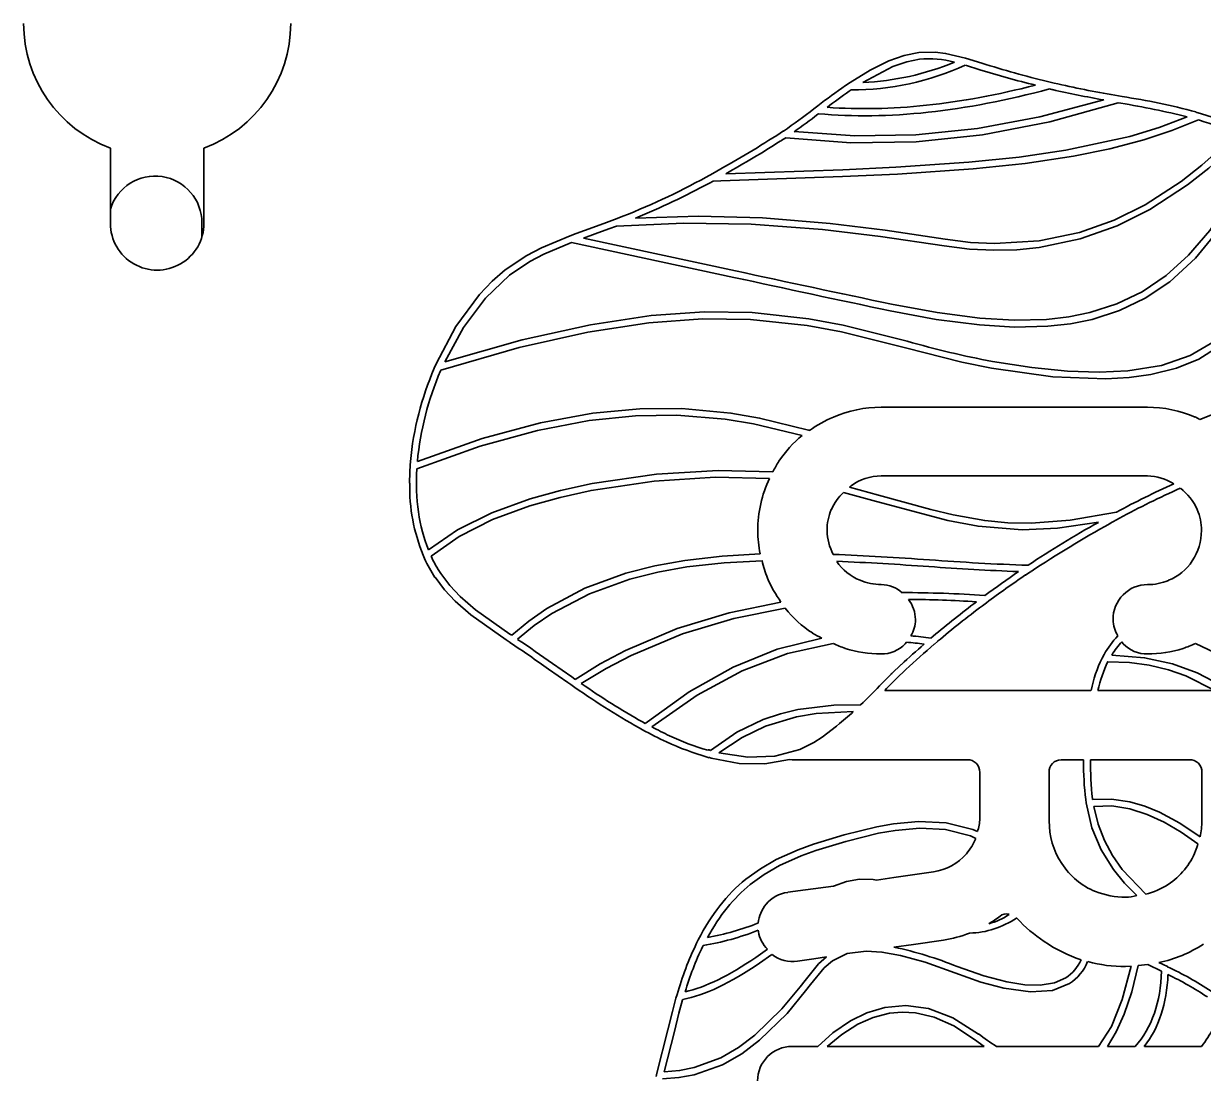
# Model space of a CAD drawing. Extents: x 321 to 837, y 218 to 648.
# Drawn here: x 683.48 to 696.83, y 323.31 to 335.21 of the extents above; entities that cross this region are included whole.
import ezdxf

# ---------------------------------------------------------------- set-up
doc = ezdxf.new("R2010")
doc.units = 0

msp = doc.modelspace()

# ---------------------------------------------------------------- linework, layer by layer
at = {"color": 7, "lineweight": 35, "ltscale": 0.004871}
msp.add_line((694.324, 334.765), (694.138, 334.822), dxfattribs=at)
at = {"color": 7, "lineweight": 35, "ltscale": 0.004287}
msp.add_line((694.138, 334.742), (694.301, 334.691), dxfattribs=at)
at = {"color": 7, "lineweight": 35, "ltscale": 0.001659}
msp.add_line((692.836, 334.548), (692.781, 334.511), dxfattribs=at)
at = {"color": 7, "lineweight": 35, "ltscale": 0.001938}
msp.add_line((695.143, 334.54), (695.068, 334.558), dxfattribs=at)
at = {"color": 7, "lineweight": 35, "ltscale": 0.000630164}
msp.add_line((692.824, 334.448), (692.845, 334.462), dxfattribs=at)
at = {"color": 7, "lineweight": 35, "ltscale": 0.000947896}
msp.add_line((695.089, 334.474), (695.126, 334.465), dxfattribs=at)
at = {"color": 7, "lineweight": 35, "ltscale": 0.002048}
msp.add_line((695.911, 334.388), (695.83, 334.402), dxfattribs=at)
at = {"color": 7, "lineweight": 35, "ltscale": 0.001423}
msp.add_line((692.469, 334.284), (692.423, 334.249), dxfattribs=at)
at = {"color": 7, "lineweight": 35, "ltscale": 0.000766985}
msp.add_line((695.868, 334.317), (695.898, 334.312), dxfattribs=at)
at = {"color": 7, "lineweight": 35, "ltscale": 0.000199284}
msp.add_line((692.47, 334.188), (692.476, 334.193), dxfattribs=at)
at = {"color": 7, "lineweight": 35, "ltscale": 0.001607}
msp.add_line((696.809, 334.194), (696.747, 334.212), dxfattribs=at)
at = {"color": 7, "lineweight": 35, "ltscale": 0.00026936}
msp.add_line((696.776, 334.123), (696.786, 334.12), dxfattribs=at)
at = {"color": 7, "lineweight": 35, "ltscale": 0.002309}
msp.add_line((692.081, 333.999), (692.004, 333.948), dxfattribs=at)
at = {"color": 7, "lineweight": 35, "ltscale": 0.000547204}
msp.add_line((692.045, 333.883), (692.063, 333.895), dxfattribs=at)
at = {"color": 7, "lineweight": 35, "ltscale": 0.001253}
msp.add_line((692.063, 333.895), (692.105, 333.922), dxfattribs=at)
at = {"color": 7, "lineweight": 35, "ltscale": 0.02123}
for p, q in [((684.465, 333.803), (684.465, 332.954)), ((685.523, 332.954), (685.523, 333.803))]:
    msp.add_line(p, q, dxfattribs=at)
at = {"color": 7, "lineweight": 35, "ltscale": 0.002169}
msp.add_line((691.281, 333.518), (691.205, 333.476), dxfattribs=at)
at = {"color": 7, "lineweight": 35, "ltscale": 0.001185}
msp.add_line((691.242, 333.408), (691.283, 333.431), dxfattribs=at)
at = {"color": 7, "lineweight": 35, "ltscale": 0.00216}
msp.add_line((691.283, 333.431), (691.37, 333.434), dxfattribs=at)
at = {"color": 7, "lineweight": 35, "ltscale": 0.003988}
msp.add_line((685.5, 332.799), (685.5, 332.958), dxfattribs=at)
at = {"color": 7, "lineweight": 35, "ltscale": 0.005033}
msp.add_line((689.922, 332.907), (689.733, 332.838), dxfattribs=at)
at = {"color": 7, "lineweight": 35, "ltscale": 0.004154}
msp.add_line((690.078, 332.964), (689.922, 332.907), dxfattribs=at)
at = {"color": 7, "lineweight": 35, "ltscale": 0.003223}
msp.add_line((690.199, 333.008), (690.078, 332.964), dxfattribs=at)
at = {"color": 7, "lineweight": 35, "ltscale": 0.002303}
msp.add_line((690.105, 332.891), (690.191, 332.923), dxfattribs=at)
at = {"color": 7, "lineweight": 35, "ltscale": 0.001797}
msp.add_line((689.733, 332.838), (689.666, 332.813), dxfattribs=at)
at = {"color": 7, "lineweight": 35, "ltscale": 0.003517}
msp.add_line((689.816, 332.787), (689.948, 332.835), dxfattribs=at)
at = {"color": 7, "lineweight": 35, "ltscale": 0.043975}
msp.add_line((691.536, 332.417), (689.816, 332.787), dxfattribs=at)
at = {"color": 7, "lineweight": 35, "ltscale": 0.004173}
msp.add_line((689.948, 332.835), (690.105, 332.891), dxfattribs=at)
at = {"color": 7, "lineweight": 35, "ltscale": 0.046983}
msp.add_line((689.682, 332.737), (691.519, 332.342), dxfattribs=at)
at = {"color": 7, "lineweight": 35, "ltscale": 0.001305}
msp.add_line((688.15, 331.364), (688.129, 331.316), dxfattribs=at)
at = {"color": 7, "lineweight": 35, "ltscale": 0.000176317}
msp.add_line((688.2, 331.286), (688.203, 331.292), dxfattribs=at)
at = {"color": 7, "lineweight": 35, "ltscale": 0.075322}
for p, q in [((696.198, 330.875), (693.185, 330.875)), ((693.185, 330.098), (696.198, 330.098))]:
    msp.add_line(p, q, dxfattribs=at)
at = {"color": 7, "lineweight": 35, "ltscale": 0.001544}
msp.add_line((696.792, 330.736), (696.737, 330.764), dxfattribs=at)
at = {"color": 7, "lineweight": 35, "ltscale": 0.000260373}
msp.add_line((692.375, 330.614), (692.365, 330.616), dxfattribs=at)
at = {"color": 7, "lineweight": 35, "ltscale": 0.001088}
msp.add_line((687.86, 330.262), (687.857, 330.219), dxfattribs=at)
at = {"color": 7, "lineweight": 35, "ltscale": 0.000549236}
msp.add_line((692.828, 329.972), (692.844, 329.987), dxfattribs=at)
at = {"color": 7, "lineweight": 35, "ltscale": 0.008496}
msp.add_line((693.155, 329.881), (692.828, 329.972), dxfattribs=at)
at = {"color": 7, "lineweight": 35, "ltscale": 0.009705}
msp.add_line((692.76, 329.911), (693.134, 329.807), dxfattribs=at)
at = {"color": 7, "lineweight": 35, "ltscale": 0.003076}
msp.add_line((695.774, 329.56), (695.882, 329.619), dxfattribs=at)
at = {"color": 7, "lineweight": 35, "ltscale": 0.00108}
msp.add_line((688.002, 329.203), (688.019, 329.163), dxfattribs=at)
at = {"color": 7, "lineweight": 35, "ltscale": 0.001801}
msp.add_line((694.82, 328.977), (694.88, 329.017), dxfattribs=at)
at = {"color": 7, "lineweight": 35, "ltscale": 0.001397}
msp.add_line((694.331, 328.63), (694.376, 328.663), dxfattribs=at)
at = {"color": 7, "lineweight": 35, "ltscale": 0.001345}
msp.add_line((688.941, 328.245), (688.986, 328.215), dxfattribs=at)
at = {"color": 7, "lineweight": 35, "ltscale": 0.000645409}
msp.add_line((689.005, 328.295), (688.983, 328.309), dxfattribs=at)
at = {"color": 7, "lineweight": 35, "ltscale": 0.000856021}
msp.add_line((693.775, 328.285), (693.749, 328.263), dxfattribs=at)
at = {"color": 7, "lineweight": 35, "ltscale": 0.000555923}
msp.add_line((693.458, 328.199), (693.471, 328.217), dxfattribs=at)
at = {"color": 7, "lineweight": 35, "ltscale": 0.001239}
msp.add_line((693.787, 328.195), (693.824, 328.227), dxfattribs=at)
at = {"color": 7, "lineweight": 35, "ltscale": 0.000717812}
msp.add_line((695.908, 328.222), (695.924, 328.199), dxfattribs=at)
at = {"color": 7, "lineweight": 35, "ltscale": 0.006644}
msp.add_line((689.685, 327.824), (689.468, 327.976), dxfattribs=at)
at = {"color": 7, "lineweight": 35, "ltscale": 0.001196}
msp.add_line((695.707, 328.079), (695.684, 328.037), dxfattribs=at)
at = {"color": 7, "lineweight": 35, "ltscale": 0.006656}
msp.add_line((689.423, 327.913), (689.641, 327.76), dxfattribs=at)
at = {"color": 7, "lineweight": 35, "ltscale": 0.003721}
msp.add_line((693.297, 327.855), (693.192, 327.749), dxfattribs=at)
at = {"color": 7, "lineweight": 35, "ltscale": 0.000323688}
msp.add_line((693.305, 327.863), (693.296, 327.854), dxfattribs=at)
at = {"color": 7, "lineweight": 35, "ltscale": 0.003705}
msp.add_line((693.413, 327.965), (693.305, 327.863), dxfattribs=at)
at = {"color": 7, "lineweight": 35, "ltscale": 0.003656}
msp.add_line((693.359, 327.808), (693.466, 327.908), dxfattribs=at)
at = {"color": 7, "lineweight": 35, "ltscale": 0.000999744}
msp.add_line((689.641, 327.76), (689.674, 327.737), dxfattribs=at)
at = {"color": 7, "lineweight": 35, "ltscale": 0.001004}
msp.add_line((689.718, 327.801), (689.685, 327.824), dxfattribs=at)
at = {"color": 7, "lineweight": 35, "ltscale": 0.000145586}
msp.add_line((689.723, 327.797), (689.718, 327.801), dxfattribs=at)
at = {"color": 7, "lineweight": 35, "ltscale": 0.00366}
msp.add_line((693.247, 327.695), (693.35, 327.799), dxfattribs=at)
at = {"color": 7, "lineweight": 35, "ltscale": 0.000319934}
msp.add_line((693.35, 327.799), (693.359, 327.808), dxfattribs=at)
at = {"color": 7, "lineweight": 35, "ltscale": 0.000802208}
msp.add_line((693.225, 327.672), (693.247, 327.695), dxfattribs=at)
at = {"color": 7, "lineweight": 35, "ltscale": 0.01846}
msp.add_line((693.963, 327.672), (693.225, 327.672), dxfattribs=at)
at = {"color": 7, "lineweight": 35, "ltscale": 0.039897}
msp.add_line((695.559, 327.672), (693.963, 327.672), dxfattribs=at)
at = {"color": 7, "lineweight": 35, "ltscale": 0.033083}
msp.add_line((696.961, 327.672), (695.638, 327.672), dxfattribs=at)
at = {"color": 7, "lineweight": 35, "ltscale": 0.000989618}
msp.add_line((692.981, 327.536), (692.952, 327.509), dxfattribs=at)
at = {"color": 7, "lineweight": 35, "ltscale": 0.000822992}
msp.add_line((690.514, 327.299), (690.485, 327.315), dxfattribs=at)
at = {"color": 7, "lineweight": 35, "ltscale": 0.004431}
msp.add_line((692.848, 327.412), (692.715, 327.296), dxfattribs=at)
at = {"color": 7, "lineweight": 35, "ltscale": 0.000741817}
msp.add_line((692.87, 327.432), (692.848, 327.412), dxfattribs=at)
at = {"color": 7, "lineweight": 35, "ltscale": 0.001075}
msp.add_line((690.448, 327.248), (690.486, 327.227), dxfattribs=at)
at = {"color": 7, "lineweight": 35, "ltscale": 0.001162}
msp.add_line((692.715, 327.296), (692.679, 327.266), dxfattribs=at)
at = {"color": 7, "lineweight": 35, "ltscale": 0.00058878}
msp.add_line((691.218, 326.917), (691.241, 326.911), dxfattribs=at)
at = {"color": 7, "lineweight": 35, "ltscale": 0.000286443}
msp.add_line((691.252, 326.908), (691.263, 326.906), dxfattribs=at)
at = {"color": 7, "lineweight": 35, "ltscale": 0.000847821}
msp.add_line((692.147, 326.89), (692.18, 326.887), dxfattribs=at)
at = {"color": 7, "lineweight": 35, "ltscale": 9.46045e-05}
msp.add_line((692.18, 326.887), (692.184, 326.887), dxfattribs=at)
at = {"color": 7, "lineweight": 35, "ltscale": 0.000508118}
msp.add_line((692.184, 326.887), (692.205, 326.887), dxfattribs=at)
at = {"color": 7, "lineweight": 35, "ltscale": 0.043965}
msp.add_line((692.205, 326.887), (693.963, 326.887), dxfattribs=at)
at = {"color": 7, "lineweight": 35, "ltscale": 0.004887}
msp.add_line((693.963, 326.887), (694.159, 326.887), dxfattribs=at)
at = {"color": 7, "lineweight": 35, "ltscale": 0.00634}
msp.add_line((695.221, 326.887), (695.475, 326.887), dxfattribs=at)
at = {"color": 7, "lineweight": 35, "ltscale": 0.000283252}
msp.add_line((695.475, 326.887), (695.474, 326.875), dxfattribs=at)
at = {"color": 7, "lineweight": 35, "ltscale": 0.027954}
msp.add_line((695.554, 326.887), (696.672, 326.887), dxfattribs=at)
at = {"color": 7, "lineweight": 35, "ltscale": 0.013083}
for p, q in [((694.301, 326.744), (694.301, 326.221)), ((695.086, 326.221), (695.086, 326.744))]:
    msp.add_line(p, q, dxfattribs=at)
at = {"color": 7, "lineweight": 35, "ltscale": 0.013677}
msp.add_line((696.815, 326.744), (696.815, 326.197), dxfattribs=at)
at = {"color": 7, "lineweight": 35, "ltscale": 0.000963533}
msp.add_line((695.5, 326.437), (695.505, 326.399), dxfattribs=at)
at = {"color": 7, "lineweight": 35, "ltscale": 0.000223708}
msp.add_line((695.578, 326.438), (695.576, 326.447), dxfattribs=at)
at = {"color": 7, "lineweight": 35, "ltscale": 0.00145}
msp.add_line((694.275, 326.075), (694.223, 326.099), dxfattribs=at)
at = {"color": 7, "lineweight": 35, "ltscale": 0.000197601}
msp.add_line((695.086, 326.213), (695.086, 326.221), dxfattribs=at)
at = {"color": 7, "lineweight": 35, "ltscale": 0.000198364}
for p, q in [((695.086, 326.205), (695.086, 326.213)), ((695.086, 326.197), (695.086, 326.205))]:
    msp.add_line(p, q, dxfattribs=at)
at = {"color": 7, "lineweight": 35, "ltscale": 0.001672}
msp.add_line((694.195, 326.027), (694.256, 325.999), dxfattribs=at)
at = {"color": 7, "lineweight": 35, "ltscale": 0.011312}
msp.add_line((693.778, 325.619), (693.33, 325.555), dxfattribs=at)
at = {"color": 7, "lineweight": 35, "ltscale": 0.007972}
msp.add_line((692.647, 325.46), (692.331, 325.416), dxfattribs=at)
at = {"color": 7, "lineweight": 35, "ltscale": 0.000951705}
msp.add_line((693.131, 325.527), (693.093, 325.532), dxfattribs=at)
at = {"color": 7, "lineweight": 35, "ltscale": 0.00502}
msp.add_line((693.33, 325.555), (693.131, 325.527), dxfattribs=at)
at = {"color": 7, "lineweight": 35, "ltscale": 0.005101}
msp.add_line((692.331, 325.416), (692.129, 325.389), dxfattribs=at)
at = {"color": 7, "lineweight": 35, "ltscale": 0.000249416}
msp.add_line((694.626, 325.143), (694.635, 325.138), dxfattribs=at)
at = {"color": 7, "lineweight": 35, "ltscale": 0.000172647}
msp.add_line((694.715, 325.098), (694.721, 325.095), dxfattribs=at)
at = {"color": 7, "lineweight": 35, "ltscale": 0.000389181}
msp.add_line((691.794, 324.96), (691.796, 324.945), dxfattribs=at)
at = {"color": 7, "lineweight": 35, "ltscale": 0.001092}
msp.add_line((691.116, 324.851), (691.097, 324.812), dxfattribs=at)
at = {"color": 7, "lineweight": 35, "ltscale": 0.000260685}
msp.add_line((691.166, 324.778), (691.171, 324.788), dxfattribs=at)
at = {"color": 7, "lineweight": 35, "ltscale": 0.005595}
msp.add_line((693.33, 324.768), (693.552, 324.798), dxfattribs=at)
at = {"color": 7, "lineweight": 35, "ltscale": 0.008521}
msp.add_line((693.552, 324.798), (693.889, 324.849), dxfattribs=at)
at = {"color": 7, "lineweight": 35, "ltscale": 0.004022}
msp.add_line((691.898, 324.744), (691.766, 324.652), dxfattribs=at)
at = {"color": 7, "lineweight": 35, "ltscale": 0.004293}
msp.add_line((691.81, 324.589), (691.95, 324.687), dxfattribs=at)
at = {"color": 7, "lineweight": 35, "ltscale": 0.004599}
msp.add_line((692.24, 324.612), (692.422, 324.635), dxfattribs=at)
at = {"color": 7, "lineweight": 35, "ltscale": 0.003639}
msp.add_line((692.422, 324.635), (692.566, 324.66), dxfattribs=at)
at = {"color": 7, "lineweight": 35, "ltscale": 0.005419}
msp.add_line((692.802, 324.695), (693.017, 324.725), dxfattribs=at)
at = {"color": 7, "lineweight": 35, "ltscale": 0.001538}
msp.add_line((695.95, 324.548), (696.012, 324.554), dxfattribs=at)
at = {"color": 7, "lineweight": 35, "ltscale": 0.00274}
msp.add_line((696.092, 324.562), (696.201, 324.573), dxfattribs=at)
at = {"color": 7, "lineweight": 35, "ltscale": 0.00433}
msp.add_line((696.201, 324.573), (696.357, 324.496), dxfattribs=at)
at = {"color": 7, "lineweight": 35, "ltscale": 0.002707}
msp.add_line((696.426, 324.548), (696.328, 324.596), dxfattribs=at)
at = {"color": 7, "lineweight": 35, "ltscale": 0.002257}
msp.add_line((692.325, 324.393), (692.27, 324.321), dxfattribs=at)
at = {"color": 7, "lineweight": 35, "ltscale": 0.00103}
msp.add_line((690.876, 324.232), (690.864, 324.193), dxfattribs=at)
at = {"color": 7, "lineweight": 35, "ltscale": 0.002282}
msp.add_line((692.331, 324.274), (692.386, 324.347), dxfattribs=at)
at = {"color": 7, "lineweight": 35, "ltscale": 0.003951}
msp.add_line((690.864, 324.193), (690.823, 324.04), dxfattribs=at)
at = {"color": 7, "lineweight": 35, "ltscale": 0.00388}
msp.add_line((690.898, 324.021), (690.938, 324.171), dxfattribs=at)
at = {"color": 7, "lineweight": 35, "ltscale": 0.000154053}
msp.add_line((690.938, 324.171), (690.94, 324.177), dxfattribs=at)
at = {"color": 7, "lineweight": 35, "ltscale": 0.005357}
msp.add_line((690.823, 324.04), (690.771, 323.832), dxfattribs=at)
at = {"color": 7, "lineweight": 35, "ltscale": 0.005365}
msp.add_line((690.846, 323.813), (690.898, 324.021), dxfattribs=at)
at = {"color": 7, "lineweight": 35, "ltscale": 0.01256}
msp.add_line((690.771, 323.832), (690.649, 323.345), dxfattribs=at)
at = {"color": 7, "lineweight": 35, "ltscale": 0.011697}
msp.add_line((690.732, 323.359), (690.846, 323.813), dxfattribs=at)
at = {"color": 7, "lineweight": 35, "ltscale": 0.003407}
msp.add_line((694.241, 323.725), (694.352, 323.646), dxfattribs=at)
at = {"color": 7, "lineweight": 35, "ltscale": 0.007271}
msp.add_line((692.467, 323.646), (692.176, 323.646), dxfattribs=at)
at = {"color": 7, "lineweight": 35, "ltscale": 0.044414}
msp.add_line((694.352, 323.646), (692.575, 323.646), dxfattribs=at)
at = {"color": 7, "lineweight": 35, "ltscale": 0.028925}
msp.add_line((695.646, 323.646), (694.489, 323.646), dxfattribs=at)
at = {"color": 7, "lineweight": 35, "ltscale": 0.007855}
msp.add_line((696.059, 323.646), (695.745, 323.646), dxfattribs=at)
at = {"color": 7, "lineweight": 35, "ltscale": 0.016203}
msp.add_line((696.811, 323.646), (696.163, 323.646), dxfattribs=at)
at = {"color": 7, "lineweight": 35, "ltscale": 0.000967393}
msp.add_line((690.649, 323.345), (690.64, 323.307), dxfattribs=at)
at = {"color": 7, "lineweight": 35}
for points in [[(693.61, 334.887), (693.445, 334.852), (693.271, 334.791), (693.062, 334.688), (692.836, 334.548)], [(692.979, 334.547), (693.319, 334.726), (693.474, 334.78), (693.62, 334.811)], [(694.138, 334.822), (693.915, 334.876), (693.795, 334.891), (693.61, 334.887)], [(692.105, 333.922), (692.841, 333.866), (693.582, 333.877), (694.331, 333.955), (695.092, 334.102), (695.868, 334.317)], [(695.703, 334.349), (694.982, 334.158), (694.274, 334.027), (693.576, 333.956), (692.886, 333.944), (692.2, 333.991)], [(691.37, 333.434), (692.748, 333.482), (693.37, 333.511), (694.228, 333.57), (694.815, 333.632), (695.36, 333.714), (695.771, 333.798), (696.159, 333.899), (696.475, 334.003), (696.776, 334.123)], [(696.648, 334.157), (696.331, 334.038), (695.997, 333.937), (695.274, 333.78), (694.746, 333.704), (694.177, 333.645), (693.35, 333.588), (692.751, 333.559), (691.427, 333.513)], [(693.898, 332.699), (694.185, 332.663), (694.46, 332.649), (694.722, 332.656), (694.972, 332.68), (695.437, 332.777), (695.854, 332.925), (696.226, 333.11), (696.652, 333.388), (696.892, 333.577), (697.273, 333.92)], [(697.199, 333.956), (696.815, 333.612), (696.581, 333.428), (696.174, 333.163), (695.822, 332.989), (695.428, 332.849), (694.972, 332.755), (694.467, 332.725), (694.195, 332.739), (693.911, 332.775)], [(693.286, 331.965), (693.808, 331.868), (694.296, 331.805), (694.695, 331.78), (695.072, 331.79), (695.327, 331.818), (695.572, 331.868), (695.882, 331.967), (696.174, 332.108), (696.45, 332.293), (696.741, 332.559), (697.013, 332.89), (697.269, 333.291), (697.509, 333.766)], [(697.446, 333.813), (697.291, 333.493), (697.13, 333.206), (696.904, 332.873), (696.664, 332.593), (696.409, 332.363), (696.139, 332.181), (695.852, 332.042), (695.548, 331.944), (695.307, 331.896), (695.057, 331.868), (694.691, 331.859), (694.303, 331.882), (693.819, 331.944), (693.302, 332.04)], [(690.191, 332.923), (690.95, 332.957), (691.714, 332.945), (692.521, 332.885), (693.179, 332.807), (693.898, 332.699)], [(693.911, 332.775), (693.232, 332.877), (692.609, 332.953), (691.841, 333.015), (691.118, 333.034), (690.406, 333.013)], [(689.666, 332.813), (689.342, 332.676), (689.175, 332.589), (688.933, 332.429)], [(688.98, 332.368), (689.211, 332.521), (689.37, 332.604), (689.682, 332.737)], [(688.933, 332.429), (688.783, 332.3), (688.639, 332.149), (688.374, 331.789), (688.15, 331.364)], [(698.211, 332.44), (698.082, 331.978), (698.011, 331.777), (697.879, 331.506), (697.75, 331.325), (697.585, 331.16), (697.433, 331.045), (697.252, 330.937), (697.04, 330.834), (696.792, 330.736)], [(688.247, 331.386), (688.46, 331.776), (688.707, 332.109), (688.98, 332.368)], [(688.203, 331.292), (689.088, 331.549), (689.868, 331.725), (690.556, 331.83), (691.165, 331.874), (691.706, 331.868), (692.347, 331.8), (692.736, 331.726), (693.461, 331.545)], [(693.481, 331.62), (692.755, 331.801), (692.366, 331.875), (691.727, 331.944), (691.187, 331.952), (690.582, 331.91), (689.898, 331.808), (689.124, 331.637), (688.247, 331.386)], [(696.952, 331.618), (696.682, 331.458), (696.357, 331.347), (695.975, 331.286), (695.652, 331.271), (695.293, 331.284), (694.89, 331.324), (694.446, 331.392)], [(693.461, 331.545), (694.099, 331.384), (694.433, 331.317)], [(694.433, 331.317), (695.129, 331.22), (695.728, 331.196), (695.993, 331.21), (696.236, 331.243), (696.526, 331.315), (696.78, 331.419), (696.999, 331.556)], [(687.933, 330.177), (688.65, 330.435), (689.297, 330.613), (689.881, 330.724), (690.404, 330.778), (690.873, 330.785), (691.42, 330.739), (691.741, 330.686), (692.292, 330.556)], [(692.365, 330.616), (691.809, 330.751), (691.485, 330.808), (690.931, 330.86), (690.456, 330.858), (689.924, 330.808), (689.33, 330.699), (688.67, 330.521), (687.938, 330.262)], [(691.96, 330.143), (691.34, 330.16), (690.643, 330.117), (689.917, 330.011), (689.559, 329.933), (689.213, 329.837), (688.779, 329.68), (688.391, 329.489), (688.063, 329.263)], [(688.093, 329.189), (688.41, 329.413), (688.788, 329.603), (689.212, 329.759), (689.552, 329.855), (689.903, 329.933), (690.617, 330.04), (691.306, 330.084), (691.921, 330.069)], [(695.849, 329.688), (695.325, 329.598), (694.884, 329.563), (694.617, 329.567), (694.357, 329.593), (694.001, 329.658), (693.746, 329.719), (693.155, 329.881)], [(693.134, 329.807), (693.941, 329.594), (694.282, 329.528), (694.779, 329.487), (695.18, 329.507), (695.643, 329.573)], [(691.816, 329.216), (691.386, 329.192), (690.965, 329.143), (690.626, 329.082), (690.297, 328.998), (689.834, 328.829), (689.401, 328.597), (689.198, 328.455), (689.005, 328.295)], [(689.072, 328.25), (689.261, 328.405), (689.46, 328.542), (689.885, 328.766), (690.342, 328.93), (690.66, 329.009), (690.987, 329.068), (691.408, 329.116), (691.838, 329.139)], [(688.138, 328.951), (688.244, 328.81), (688.364, 328.682), (688.543, 328.526), (688.941, 328.245)], [(688.983, 328.309), (688.594, 328.584), (688.421, 328.735), (688.304, 328.859), (688.202, 328.993)], [(692.051, 328.671), (691.466, 328.55), (690.877, 328.371), (690.293, 328.123), (690.006, 327.971), (689.723, 327.797)], [(689.792, 327.75), (690.073, 327.919), (690.358, 328.068), (690.936, 328.31), (691.52, 328.484), (692.1, 328.601)], [(692.514, 328.263), (692.009, 328.138), (691.51, 327.936), (691.013, 327.656), (690.514, 327.299)], [(690.591, 327.26), (691.102, 327.62), (691.612, 327.895), (692.125, 328.088), (692.644, 328.201)], [(696.74, 328.201), (697.165, 328.003), (697.554, 327.751), (697.876, 327.503)], [(695.75, 327.996), (695.995, 327.986), (696.217, 327.957), (696.437, 327.906), (696.634, 327.838), (696.961, 327.672)], [(697.104, 327.672), (696.94, 327.776), (696.759, 327.869), (696.483, 327.972), (696.165, 328.042), (695.796, 328.071)], [(692.952, 327.509), (692.651, 327.506), (692.241, 327.456), (692.047, 327.409), (691.851, 327.342), (691.552, 327.198), (691.254, 326.994)], [(691.347, 326.966), (691.612, 327.141), (691.878, 327.267), (692.226, 327.373), (692.45, 327.41), (692.87, 327.432)], [(692.679, 327.266), (692.519, 327.142), (692.424, 327.082), (692.267, 327.005)], [(691.241, 326.911), (691.243, 326.914), (691.243, 326.915), (691.245, 326.915), (691.246, 326.915), (691.247, 326.914), (691.25, 326.91), (691.252, 326.908)], [(691.263, 326.906), (691.577, 326.847), (691.871, 326.843), (692.147, 326.89)], [(692.267, 327.005), (691.982, 326.929), (691.677, 326.917), (691.347, 326.966)], [(695.505, 326.399), (695.569, 326.119), (695.673, 325.869), (695.813, 325.645), (695.938, 325.493), (696.077, 325.351)], [(696.794, 326.015), (696.566, 326.169), (696.333, 326.295), (696.167, 326.363), (695.998, 326.412), (695.79, 326.443), (695.578, 326.438)], [(695.593, 326.361), (695.796, 326.365), (695.997, 326.333), (696.195, 326.27), (696.389, 326.181), (696.581, 326.069), (696.769, 325.938)], [(696.178, 325.366), (695.913, 325.647), (695.803, 325.804), (695.711, 325.975), (695.641, 326.16), (695.593, 326.361)], [(694.223, 326.099), (693.919, 326.176), (693.609, 326.191), (693.326, 326.165), (693.138, 326.131), (692.765, 326.039)], [(692.785, 325.965), (693.157, 326.056), (693.344, 326.089), (693.624, 326.114), (693.914, 326.098), (694.195, 326.027)], [(692.765, 326.039), (692.419, 325.934), (692.247, 325.87), (691.998, 325.758), (691.82, 325.656), (691.654, 325.536)], [(691.702, 325.476), (691.863, 325.592), (692.036, 325.691), (692.279, 325.8), (692.447, 325.862), (692.785, 325.965)], [(693.093, 325.532), (692.941, 325.537), (692.793, 325.511), (692.647, 325.46)], [(692.566, 324.66), (692.478, 324.58), (692.325, 324.393)], [(692.386, 324.347), (692.542, 324.536), (692.633, 324.613), (692.802, 324.695)], [(693.017, 324.725), (693.193, 324.713), (693.405, 324.675), (693.684, 324.597), (694.019, 324.478)], [(695.274, 324.422), (695.145, 324.365), (694.986, 324.339), (694.81, 324.343), (694.608, 324.375), (694.345, 324.445), (694.047, 324.549)], [(696.012, 324.554), (695.912, 324.175), (695.79, 323.873), (695.646, 323.646)], [(695.745, 323.646), (695.845, 323.81), (695.935, 324.009), (696.02, 324.265), (696.092, 324.562)], [(694.019, 324.478), (694.313, 324.374), (694.575, 324.304), (694.875, 324.263), (695.122, 324.28), (695.315, 324.356)], [(690.713, 323.281), (690.897, 323.293), (691.07, 323.325), (691.389, 323.439), (691.609, 323.564), (691.81, 323.715), (692.121, 324.019), (692.331, 324.274)], [(692.27, 324.321), (692.063, 324.07), (691.757, 323.772), (691.573, 323.634), (691.371, 323.518), (691.069, 323.406), (690.905, 323.373), (690.732, 323.359)], [(694.287, 323.786), (693.996, 323.969), (693.722, 324.073), (693.466, 324.109), (693.228, 324.088), (693.024, 324.027), (692.837, 323.934), (692.64, 323.799), (692.467, 323.646)], [(692.575, 323.646), (692.739, 323.782), (692.922, 323.898), (693.095, 323.974), (693.281, 324.021), (693.424, 324.033), (693.574, 324.024), (693.784, 323.975), (694.007, 323.877), (694.241, 323.725)]]:
    msp.add_lwpolyline(points, dxfattribs=at)
for centre, radius, start, end in [((684.99, 335.216), 1.507, 180.1288, 249.6139), ((684.998, 335.216), 1.507, 290.3853, 359.8697), ((692.855, 337.565), 3.02, 272.3391, 292.5717), ((693.722, 333.759), 1.057, 73.9759, 95.554), ((692.846, 337.59), 3.127, 269.9727, 294.387), ((697.585, 345.296), 11.102, 252.7942, 256.1649), ((697.657, 345.288), 11.038, 252.4296, 256.4346), ((697.567, 327.626), 8.385, 124.8058, 127.4437), ((697.696, 345.428), 11.183, 256.8033, 260.3961), ((697.211, 328.178), 7.652, 124.9828, 127.2961), ((697.609, 345.356), 11.17, 257.1532, 260.1744), ((694.828, 327.118), 7.35, 74.8668, 81.5305), ((687.427, 340.698), 8.158, 304.7862, 307.7644), ((694.643, 326.341), 8.069, 75.6093, 81.0504), ((686.122, 342.585), 10.527, 305.2674, 307.0868), ((696.011, 331.569), 2.666, 63.5453, 73.091), ((696.04, 331.605), 2.7, 62.5154, 73.4502), ((684.843, 345.138), 13.284, 298.9881, 302.6174), ((684.667, 345.49), 13.753, 299.4402, 302.439), ((684.971, 332.958), 0.53, 0.02, 162.8647), ((687.175, 340.818), 8.375, 291.1691, 298.7622), ((687.15, 340.97), 8.597, 292.2518, 298.4183), ((684.994, 332.954), 0.529, 179.9871, 0.0443), ((736.58, 538.929), 211.367, 257.6955, 258.18499), ((735.587, 534.357), 206.765, 257.69439, 258.19496), ((696.475, 342.094), 10.893, 254.0472, 259.2671), ((691.341, 329.934), 3.497, 156.7232, 174.6165), ((691.34, 329.935), 3.418, 156.7337, 174.5211), ((693.185, 329.51), 1.365, 90.0261, 113.2992), ((696.197, 329.51), 1.365, 66.7012, 89.973), ((693.182, 329.48), 1.391, 112.7004, 125.4707), ((693.14, 329.518), 1.339, 129.2316, 146.1506), ((693.326, 329.474), 1.52, 148.6708, 153.9065), ((690.679, 330.014), 2.829, 175.8507, 179.9775), ((689.915, 329.979), 2.064, 178.9833, 202.0794), ((693.183, 329.478), 1.394, 154.8894, 179.9381), ((693.187, 329.515), 0.583, 90.2001, 126.0102), ((700.762, 320.588), 10.342, 114.3663, 118.3656), ((696.186, 329.523), 0.575, 57.4377, 88.8233), ((693.175, 329.466), 0.608, 133.0155, 155.55), ((700.57, 320.967), 9.841, 113.9824, 118.4504), ((696.203, 329.47), 0.611, 23.914, 52.9476), ((693.139, 329.492), 0.565, 156.4488, 181.2692), ((696.244, 329.492), 0.564, 358.7277, 23.5635), ((701.882, 318.441), 12.761, 119.2708, 123.4557), ((693.14, 329.484), 1.351, 180.195, 191.4429), ((693.164, 329.488), 0.59, 180.8129, 208.0423), ((701.782, 318.652), 12.452, 118.8443, 123.6582), ((696.219, 329.471), 0.589, 325.6274, 0.8228), ((689.362, 329.765), 1.393, 204.4276, 213.6348), ((691.287, 295.916), 33.322, 85.7949, 87.6681), ((689.372, 329.775), 1.485, 204.3091, 213.7175), ((693.161, 329.441), 1.357, 192.8479, 201.6569), ((691.205, 294.611), 34.553, 85.8171, 87.5476), ((693.158, 329.448), 0.571, 213.6456, 248.2963), ((695.985, 360.026), 31.036, 265.8239, 267.7003), ((695.772, 355.756), 26.685, 265.6122, 268.0133), ((696.228, 329.447), 0.569, 291.381, 327.0994), ((693.154, 329.466), 1.359, 202.7536, 215.8033), ((693.189, 329.506), 0.637, 247.6251, 269.5802), ((702.017, 318.321), 12.935, 124.2332, 126.3066), ((701.616, 318.892), 12.162, 123.9723, 126.5373), ((696.193, 329.505), 0.637, 270.4284, 292.3906), ((693.18, 328.501), 0.368, 48.6595, 89.2256), ((693.434, 315.952), 12.826, 85.8692, 90.0469), ((696.194, 328.496), 0.373, 89.3738, 136.2787), ((693.432, 316.062), 12.639, 86.2323, 89.7211), ((693.194, 328.468), 0.379, 0.7246, 37.8866), ((700.888, 319.846), 11.037, 126.8856, 130.1249), ((696.191, 328.481), 0.382, 134.3858, 181.2555), ((693.14, 329.44), 1.337, 218.8868, 236.7668), ((701.052, 319.665), 11.205, 126.8599, 130.1701), ((693.208, 328.48), 0.366, 328.4326, 358.718), ((696.174, 328.48), 0.365, 181.2667, 211.5226), ((678.987, 313.248), 18.076, 54.5642, 56.0898), ((693.142, 329.541), 1.424, 238.9541, 243.8424), ((693.248, 324.752), 3.547, 81.8777, 85.5958), ((696.698, 327.507), 1.144, 136.8989, 150.0155), ((680.166, 314.992), 15.894, 54.3801, 56.2952), ((693.277, 329.605), 1.54, 245.749, 251.1838), ((693.184, 329.403), 1.319, 252.1591, 270.0147), ((693.188, 328.457), 0.373, 269.4367, 316.2371), ((700.35, 320.435), 10.238, 130.7161, 132.6494), ((700.491, 320.357), 10.314, 130.545, 132.9341), ((693.132, 324.254), 3.978, 82.2146, 85.1183), ((696.721, 327.505), 1.085, 138.5841, 148.5215), ((696.194, 328.457), 0.373, 223.7411, 270.5816), ((696.198, 329.403), 1.319, 269.9853, 287.8409), ((696.104, 329.611), 1.546, 288.8042, 294.2858), ((697.13, 327.342), 1.604, 154.3408, 168.1472), ((697.115, 327.345), 1.513, 154.4676, 167.5056), ((694.93, 335.166), 9.099, 234.7183, 240.4883), ((694.592, 334.615), 8.376, 235.0417, 240.6401), ((686.163, 334.539), 9.773, 314.235, 315.9917), ((692.819, 331.516), 4.883, 241.456, 245.0325), ((692.615, 331.024), 4.274, 241.7303, 244.7214), ((692.123, 330.026), 3.238, 245.0641, 253.7759), ((692.1, 329.965), 3.096, 244.959, 253.5492), ((691.238, 326.973), 0.0267, 52.8022, 122.0417), ((694.166, 326.752), 0.135, 356.9258, 93.0655), ((695.222, 326.752), 0.136, 90.4975, 183.1687), ((699.072, 326.866), 3.598, 179.8603, 186.8553), ((699.089, 326.844), 3.535, 179.3012, 186.4561), ((696.679, 326.752), 0.135, 356.91, 93.0792), ((693.748, 326.249), 0.555, 341.7558, 357.1614), ((695.945, 326.187), 0.858, 179.2795, 213.4938), ((695.975, 326.202), 0.839, 347.1302, 359.6786), ((693.676, 326.231), 0.624, 319.4438, 338.1881), ((695.947, 326.189), 0.863, 304.3429, 337.349), ((696.123, 326.094), 0.664, 339.0731, 346.4293), ((693.688, 326.224), 0.611, 278.4707, 319.2201), ((695.909, 326.142), 0.803, 212.2391, 248.1174), ((695.935, 326.287), 0.952, 284.7987, 301.6164), ((692.182, 324.999), 0.393, 97.7443, 139.5791), ((695.961, 326.329), 0.996, 249.3763, 269.421), ((695.911, 326.017), 0.686, 273.3413, 284.0138), ((692.171, 325.011), 0.377, 139.9153, 175.3089), ((690.684, 327.834), 3.005, 280.2735, 291.7147), ((694.162, 325.91), 0.983, 271.3879, 304.2933), ((694.157, 325.883), 0.885, 286.1078, 302.6832), ((693.656, 326.296), 1.467, 300.5935, 306.6242), ((694.604, 325.027), 0.118, 79.3388, 128.3636), ((695.833, 326.096), 1.495, 221.999, 237.5686), ((690.683, 327.757), 3.01, 279.3299, 291.6532), ((692.166, 325.009), 0.376, 189.9084, 224.648), ((693.702, 326.159), 1.323, 278.1342, 291.4402), ((694.346, 323.241), 3.609, 154.1841, 164.0519), ((694.322, 323.265), 3.5, 154.3821, 163.4284), ((692.443, 320.599), 4.263, 67.9123, 77.9893), ((695.916, 326.086), 1.533, 234.7509, 252.2115), ((696.061, 325.957), 1.387, 281.0937, 303.7026), ((692.181, 324.976), 0.369, 231.4807, 279.2301), ((695.024, 324.807), 0.46, 302.9839, 336.82), ((695.021, 324.807), 0.539, 303.1615, 338.1126), ((695.956, 326.193), 1.645, 254.709, 269.8253), ((694.638, 320.788), 4.163, 56.7802, 64.5784), ((694.762, 320.992), 3.847, 56.6662, 64.3063), ((691.849, 327.103), 6.048, 325.1307, 329.796), ((696.206, 326.335), 3.19, 233.0229, 237.4382), ((692.176, 323.257), 0.389, 89.9969, 180.0173)]:
    msp.add_arc(centre, radius, start, end, dxfattribs=at)
for centre, major_axis, ratio, start_param, end_param in [((701.586, 348.775), (-11.223, -13.686), 0.433244, 0.295335, 0.532827), ((700.947, 347.958), (-10.655, -12.922), 0.451361, 0.298236, 0.566682), ((689.35, 330.583), (-0.692, -1.946), 0.638256, 5.140439, 5.658871), ((694.38, 320.066), (2.328, -5.707), 0.499425, 3.291087, 3.547156), ((694.137, 319.597), (1.993, -6.121), 0.451888, 3.312605, 3.544049), ((695.279, 332.944), (-4.844, -8.634), 0.234835, 0.210987, 0.441554), ((695.081, 332.328), (-4.641, -8.092), 0.242521, 0.206354, 0.464301), ((684.205, 332.843), (11.901, -9.14), 0.268521, 6.264686, 6.478308), ((684.645, 332.953), (11.505, -9.323), 0.274774, 0.005042, 0.203129)]:
    msp.add_ellipse(centre, major_axis=major_axis, ratio=ratio, start_param=start_param, end_param=end_param, dxfattribs=at)

doc.saveas('drawing.dxf')
